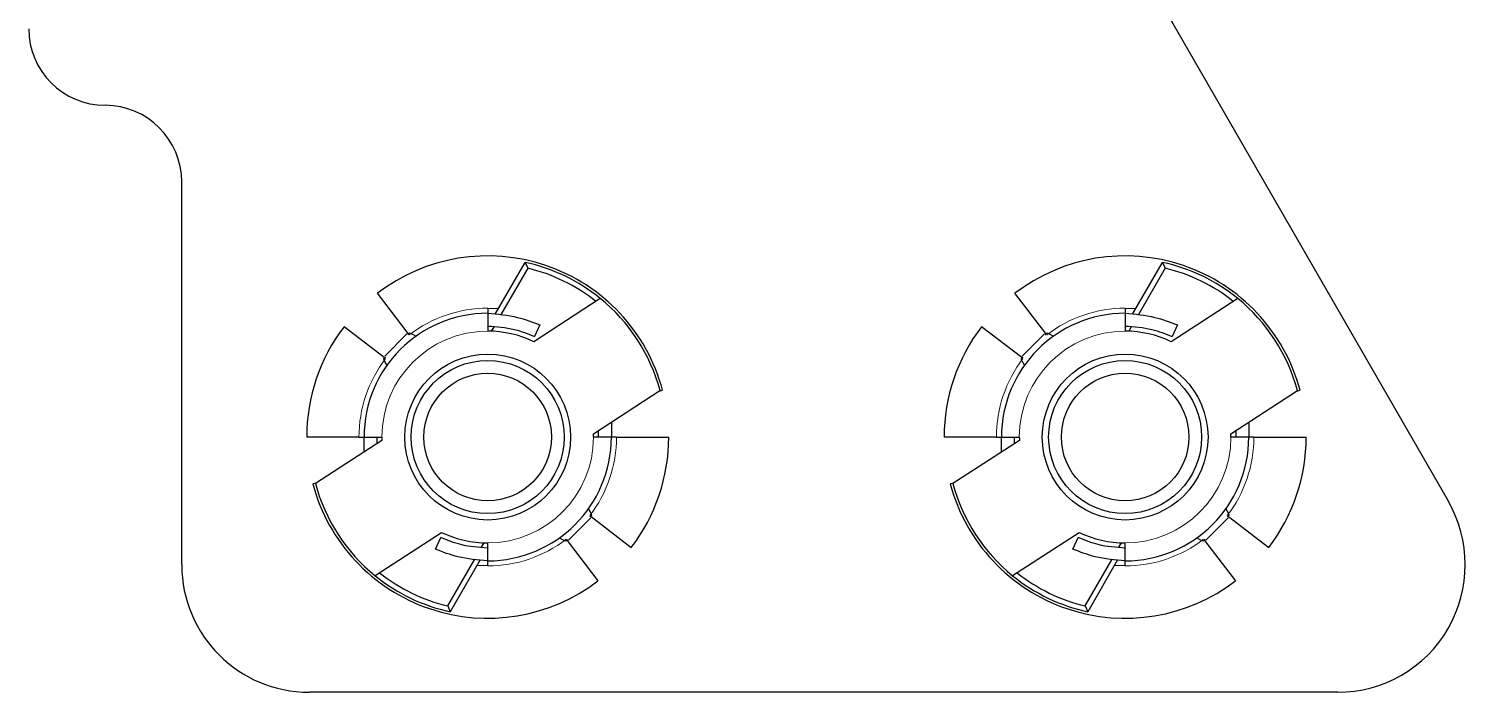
# Model space of a CAD drawing. Header units: millimetres. Extents: x -1019 to 1271, y -273 to 1986.
# Drawn here: x 123.6 to 179.9, y -97.8 to -71.8 of the extents above; entities that cross this region are included whole.
import ezdxf

# ---------------------------------------------------------------- set-up
doc = ezdxf.new("R2010")
doc.units = ezdxf.units.MM

msp = doc.modelspace()

# ---------------------------------------------------------------- linework, layer by layer
at = {"color": 7, "linetype": 'Continuous', "lineweight": 25}
for p, q in [((160.151, -57.142), (179.267, -90.253)), ((129.598, -92.753), (129.598, -77.753)), ((141.892, -82.943), (143.066, -80.908)), ((143.066, -80.908), (143.166, -81.136)), ((166.892, -82.943), (168.066, -80.908)), ((168.066, -80.908), (168.166, -81.136)), ((143.166, -81.136), (142.106, -82.972)), ((168.166, -81.136), (167.106, -82.972)), ((138.485, -83.696), (137.275, -82.12)), ((163.485, -83.696), (162.275, -82.12)), ((141.598, -82.703), (141.598, -82.903)), ((141.598, -82.703), (142.02, -82.72)), ((146.013, -82.321), (143.404, -84.016)), ((166.598, -82.703), (166.598, -82.903)), ((166.598, -82.703), (167.02, -82.72)), ((171.013, -82.321), (168.404, -84.016)), ((141.598, -82.903), (141.598, -83.603)), ((143.647, -83.357), (143.436, -83.81)), ((166.598, -82.903), (166.598, -83.603)), ((168.647, -83.357), (168.436, -83.81)), ((137.541, -84.64), (135.965, -83.43)), ((138.429, -83.713), (137.558, -84.584)), ((141.598, -83.453), (141.624, -83.406)), ((141.84, -83.433), (141.74, -83.605)), ((162.541, -84.64), (160.965, -83.43)), ((163.429, -83.713), (162.558, -84.584)), ((166.598, -83.453), (166.624, -83.406)), ((166.84, -83.433), (166.74, -83.605)), ((145.745, -87.622), (148.355, -85.928)), ((148.318, -85.952), (148.456, -85.915)), ((170.745, -87.622), (173.355, -85.928)), ((173.318, -85.952), (173.456, -85.915)), ((146.448, -87.167), (146.448, -87.753)), ((171.448, -87.167), (171.448, -87.753)), ((136.548, -87.753), (134.498, -87.753)), ((137.45, -87.883), (134.84, -89.578)), ((136.548, -87.753), (136.748, -87.753)), ((136.748, -87.753), (137.448, -87.753)), ((136.748, -88.339), (136.748, -87.753)), ((137.248, -87.753), (137.248, -88.014)), ((146.448, -87.753), (145.748, -87.753)), ((145.948, -87.753), (145.948, -87.491)), ((146.648, -87.753), (146.448, -87.753)), ((146.648, -87.753), (148.698, -87.753)), ((161.548, -87.753), (159.498, -87.753)), ((162.45, -87.883), (159.84, -89.578)), ((161.548, -87.753), (161.748, -87.753)), ((161.748, -87.753), (162.448, -87.753)), ((161.748, -88.339), (161.748, -87.753)), ((162.248, -87.753), (162.248, -88.014)), ((171.448, -87.753), (170.748, -87.753)), ((170.948, -87.753), (170.948, -87.491)), ((171.648, -87.753), (171.448, -87.753)), ((171.648, -87.753), (173.698, -87.753)), ((134.877, -89.553), (134.739, -89.59)), ((159.877, -89.553), (159.739, -89.59)), ((144.766, -91.792), (145.637, -90.921)), ((145.654, -90.865), (147.23, -92.075)), ((169.766, -91.792), (170.637, -90.921)), ((170.654, -90.865), (172.23, -92.075)), ((137.182, -93.184), (139.792, -91.489)), ((139.548, -92.148), (139.759, -91.695)), ((144.71, -91.809), (145.92, -93.385)), ((162.182, -93.184), (164.792, -91.489)), ((164.548, -92.148), (164.759, -91.695)), ((169.71, -91.809), (170.92, -93.385)), ((141.356, -92.072), (141.455, -91.9)), ((141.598, -92.053), (141.571, -92.099)), ((141.598, -92.603), (141.598, -91.903)), ((166.356, -92.072), (166.455, -91.9)), ((166.598, -92.053), (166.571, -92.099)), ((166.598, -92.603), (166.598, -91.903)), ((140.029, -94.369), (141.089, -92.533)), ((141.303, -92.562), (140.129, -94.597)), ((141.598, -92.803), (141.175, -92.785)), ((141.598, -92.803), (141.598, -92.603)), ((165.029, -94.369), (166.089, -92.533)), ((166.303, -92.562), (165.129, -94.597)), ((166.598, -92.803), (166.175, -92.785)), ((166.598, -92.803), (166.598, -92.603)), ((140.029, -94.369), (140.129, -94.597)), ((165.029, -94.369), (165.129, -94.597)), ((174.937, -97.753), (134.598, -97.753))]:
    msp.add_line(p, q, dxfattribs=at)
for centre, radius in [((141.598, -87.753), 3.25), ((166.598, -87.753), 3.25), ((141.598, -87.753), 3), ((166.598, -87.753), 3), ((141.598, -87.753), 2.5), ((166.598, -87.753), 2.5)]:
    msp.add_circle(centre, radius, dxfattribs=at)
for centre, radius, start, end in [((126.598, -71.753), 3, 180, 270), ((126.598, -77.753), 3, 0, 90), ((141.598, -87.753), 7.1, 15, 127.5), ((141.598, -87.753), 7, 50.8871, 77.8871), ((166.598, -87.753), 7.1, 15, 127.5), ((166.598, -87.753), 7, 50.8871, 77.8871), ((141.598, -87.753), 6.8, 51.4319, 76.6644), ((166.598, -87.753), 6.8, 51.4319, 76.6644), ((141.598, -87.753), 7, 15.1129, 50.8871), ((166.598, -87.753), 7, 15.1129, 50.8871), ((141.598, -87.753), 4.85, 90, 180), ((166.598, -87.753), 4.85, 90, 180), ((141.598, -87.753), 7.1, 142.5, 180), ((141.598, -87.753), 4.15, 64.203, 90), ((166.598, -87.753), 7.1, 142.5, 180), ((166.598, -87.753), 4.15, 64.203, 90), ((141.598, -87.753), 4.15, 180, 181.797), ((141.598, -87.753), 4.85, 270, 0), ((141.598, -87.753), 4.15, 0, 1.797), ((141.598, -87.753), 7.1, 322.5, 0), ((166.598, -87.753), 4.15, 180, 181.797), ((166.598, -87.753), 4.85, 270, 0), ((166.598, -87.753), 4.15, 0, 1.797), ((166.598, -87.753), 7.1, 322.5, 0), ((141.598, -87.753), 7, 195.1129, 230.8871), ((166.598, -87.753), 7, 195.1129, 230.8871), ((141.598, -87.753), 7.1, 195, 307.5), ((166.598, -87.753), 7.1, 195, 307.5), ((174.937, -92.753), 5, 270, 30), ((141.598, -87.753), 4.15, 244.203, 270), ((166.598, -87.753), 4.15, 244.203, 270), ((134.598, -92.753), 5, 180, 270), ((141.598, -87.753), 7, 230.8871, 257.8871), ((141.598, -87.753), 6.8, 231.4319, 256.6644), ((166.598, -87.753), 7, 230.8871, 257.8871), ((166.598, -87.753), 6.8, 231.4319, 256.6644)]:
    msp.add_arc(centre, radius, start, end, dxfattribs=at)
at = {"color": 8, "linetype": 'Continuous', "lineweight": 18}
for centre, radius, start, end in [((141.598, -87.753), 5.05, 90, 127.5), ((166.598, -87.753), 5.05, 90, 127.5), ((141.598, -87.753), 4.15, 90, 180), ((166.598, -87.753), 4.15, 90, 180), ((141.598, -87.753), 5.05, 142.5, 180), ((166.598, -87.753), 5.05, 142.5, 180), ((141.598, -87.753), 4.15, 270, 0), ((141.598, -87.753), 5.05, 322.5, 0), ((166.598, -87.753), 4.15, 270, 0), ((166.598, -87.753), 5.05, 322.5, 0), ((141.598, -87.753), 5.05, 270, 307.5), ((166.598, -87.753), 5.05, 270, 307.5)]:
    msp.add_arc(centre, radius, start, end, dxfattribs=at)
at = {"color": 7, "linetype": 'Continuous', "lineweight": 25}
for points, knots in [([(141.598, -82.903), (141.992, -82.936), (142.697, -82.995), (143.357, -83.246), (143.647, -83.357)], [0, 0, 0, 0, 0.559866, 1, 1, 1, 1]), ([(166.598, -82.903), (166.992, -82.936), (167.697, -82.995), (168.357, -83.246), (168.647, -83.357)], [0, 0, 0, 0, 0.559866, 1, 1, 1, 1]), ([(138.781, -83.804), (138.655, -83.725), (138.504, -83.63), (138.475, -83.739), (138.47, -83.757)], [0, 0, 0, 0, 0.832234, 1, 1, 1, 1]), ([(141.598, -83.403), (141.953, -83.427), (142.587, -83.471), (143.176, -83.706), (143.436, -83.81)], [0, 0, 0, 0, 0.559785, 1, 1, 1, 1]), ([(163.781, -83.804), (163.655, -83.725), (163.504, -83.63), (163.475, -83.739), (163.47, -83.757)], [0, 0, 0, 0, 0.832234, 1, 1, 1, 1]), ([(166.598, -83.403), (166.953, -83.427), (167.587, -83.471), (168.176, -83.706), (168.436, -83.81)], [0, 0, 0, 0, 0.559785, 1, 1, 1, 1]), ([(137.649, -84.936), (137.57, -84.81), (137.475, -84.659), (137.584, -84.63), (137.602, -84.625)], [0, 0, 0, 0, 0.832234, 1, 1, 1, 1]), ([(162.649, -84.936), (162.57, -84.81), (162.475, -84.659), (162.584, -84.63), (162.602, -84.625)], [0, 0, 0, 0, 0.832234, 1, 1, 1, 1]), ([(145.546, -90.569), (145.625, -90.695), (145.72, -90.846), (145.611, -90.875), (145.593, -90.88)], [0, 0, 0, 0, 0.832234, 1, 1, 1, 1]), ([(170.546, -90.569), (170.625, -90.695), (170.72, -90.846), (170.611, -90.875), (170.593, -90.88)], [0, 0, 0, 0, 0.832234, 1, 1, 1, 1]), ([(141.598, -92.103), (141.242, -92.078), (140.608, -92.034), (140.019, -91.799), (139.759, -91.695)], [0, 0, 0, 0, 0.5597848, 1, 1, 1, 1]), ([(144.414, -91.701), (144.54, -91.78), (144.691, -91.875), (144.72, -91.766), (144.725, -91.748)], [0, 0, 0, 0, 0.832234, 1, 1, 1, 1]), ([(166.598, -92.103), (166.242, -92.078), (165.608, -92.034), (165.019, -91.799), (164.759, -91.695)], [0, 0, 0, 0, 0.559785, 1, 1, 1, 1]), ([(169.414, -91.701), (169.54, -91.78), (169.691, -91.875), (169.72, -91.766), (169.725, -91.748)], [0, 0, 0, 0, 0.832234, 1, 1, 1, 1]), ([(141.598, -92.603), (141.203, -92.569), (140.498, -92.51), (139.838, -92.259), (139.548, -92.148)], [0, 0, 0, 0, 0.559866, 1, 1, 1, 1]), ([(166.598, -92.603), (166.203, -92.569), (165.498, -92.51), (164.838, -92.259), (164.548, -92.148)], [0, 0, 0, 0, 0.559866, 1, 1, 1, 1])]:
    msp.add_open_spline(points, degree=3, knots=knots, dxfattribs=at)

doc.saveas('drawing.dxf')
